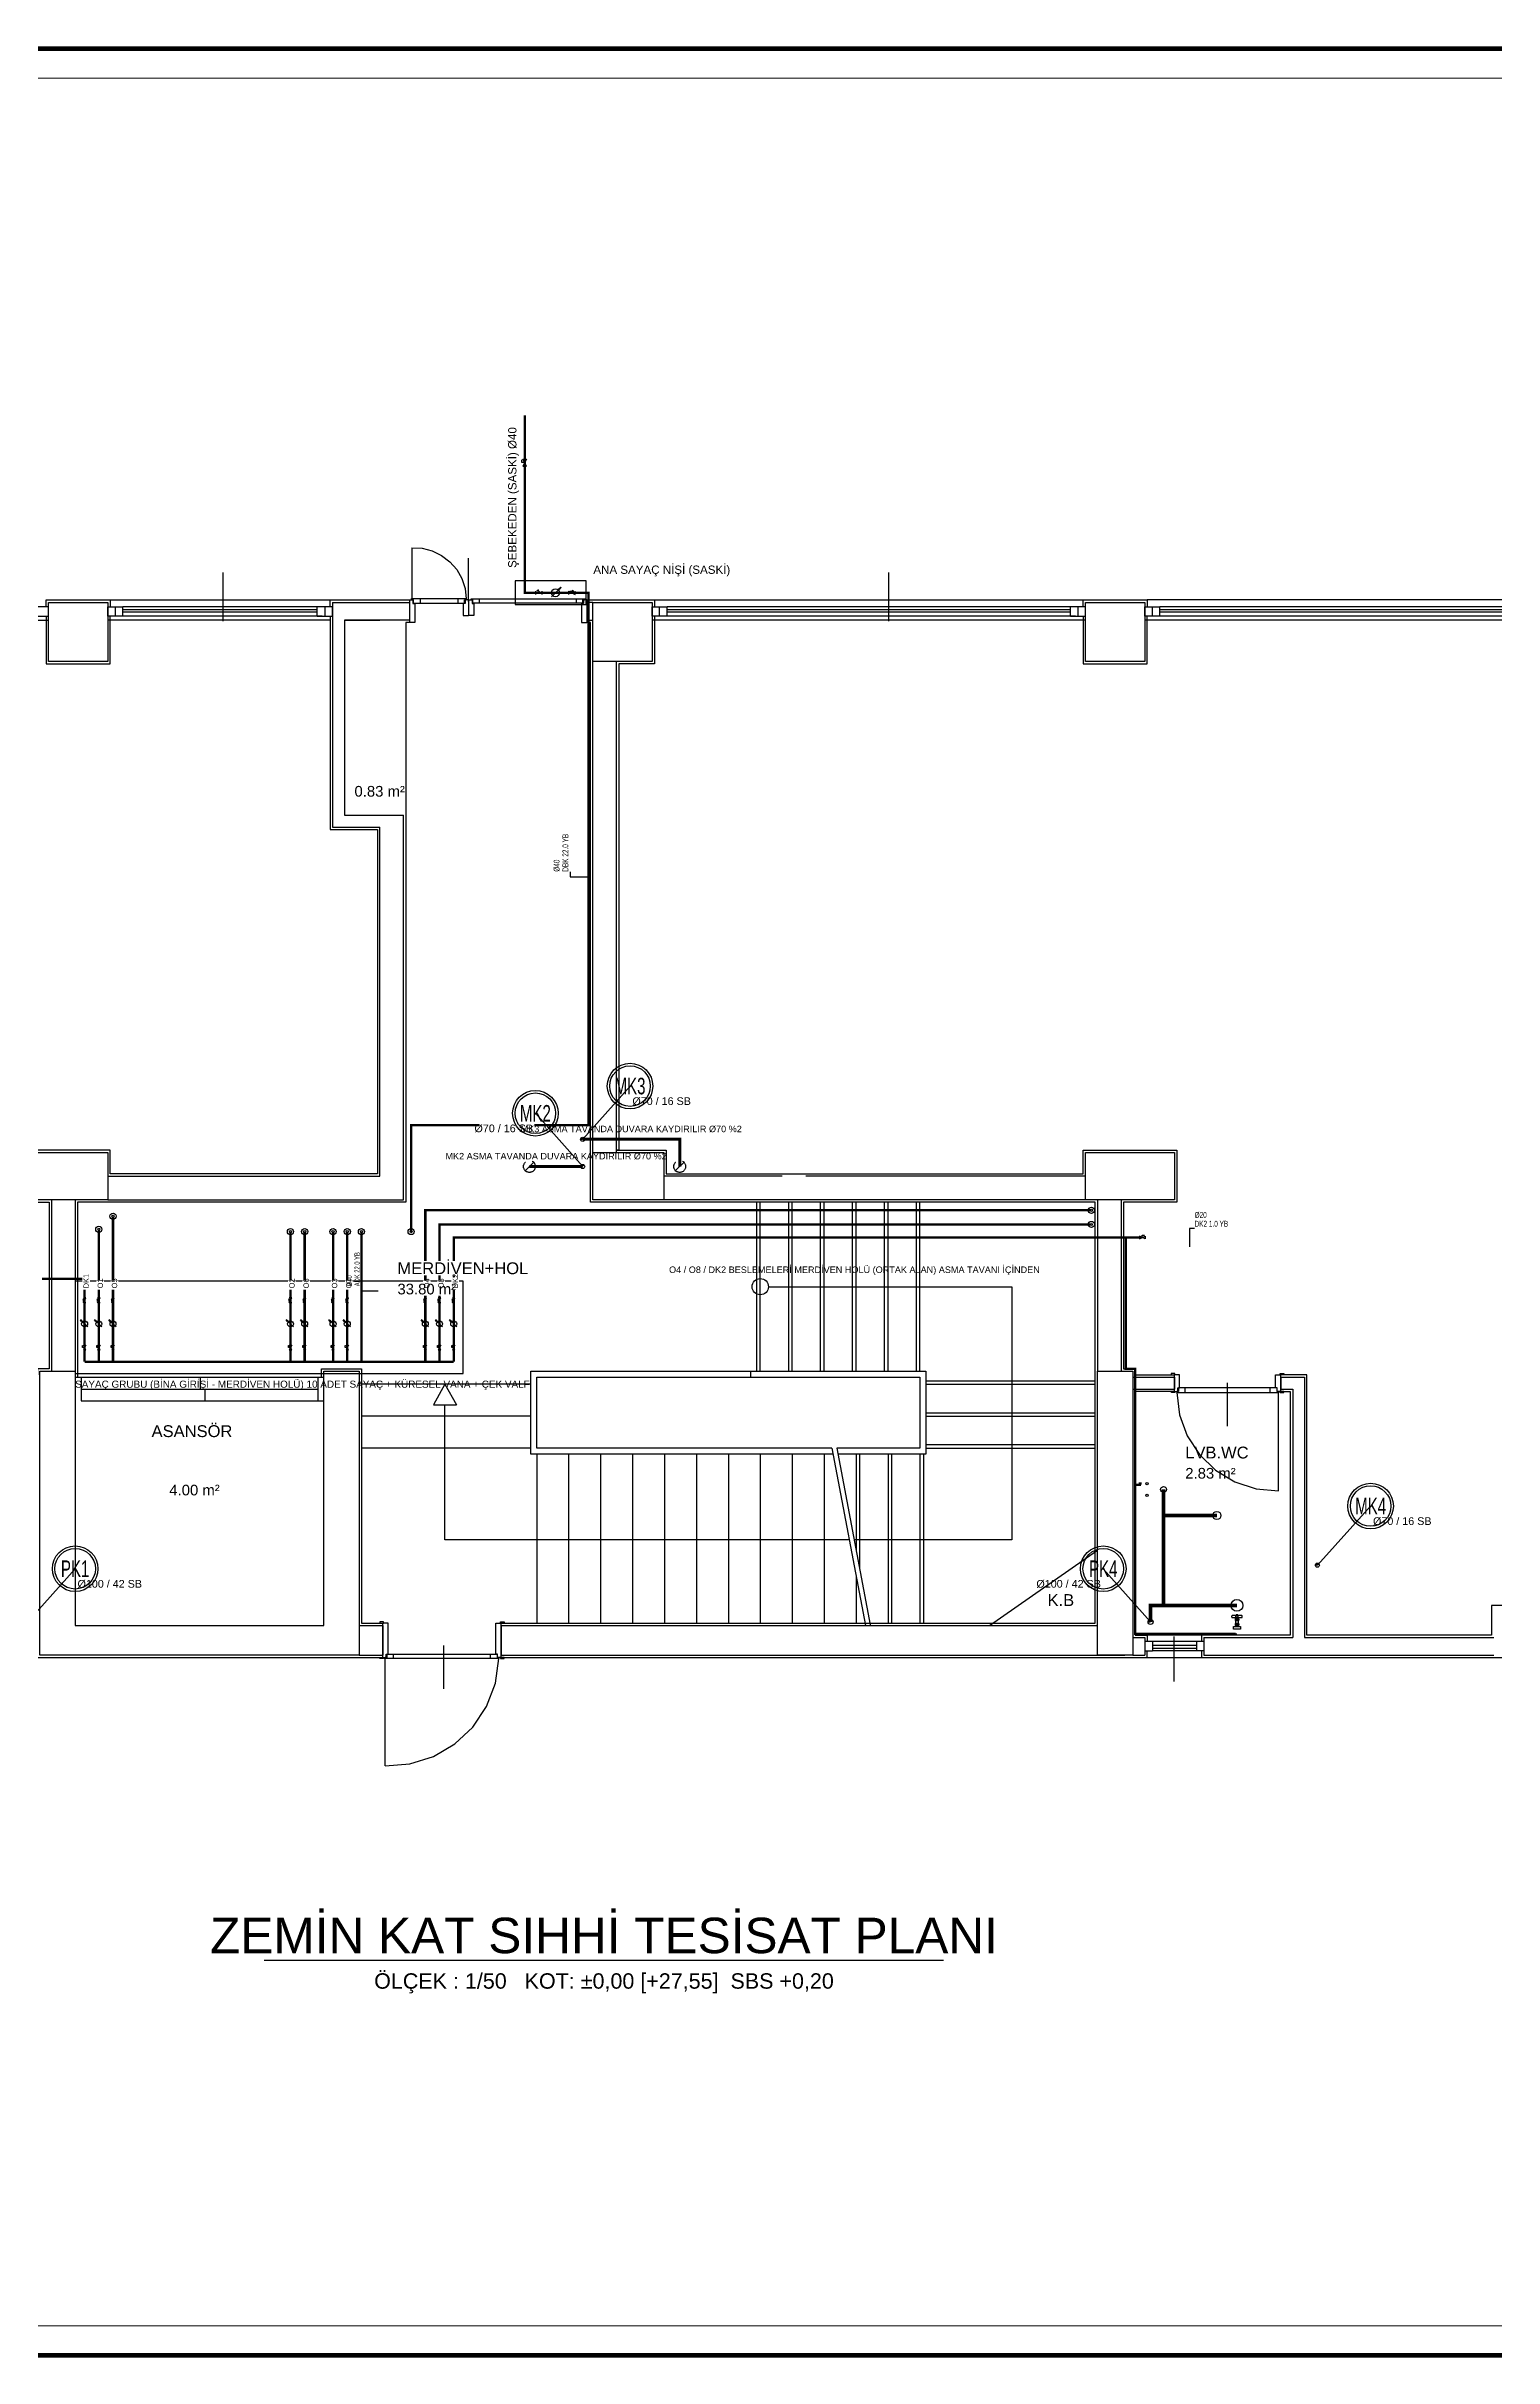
# Model space of a CAD drawing. Header units: centimetres. Extents: x -3952 to 26292, y -15092 to -10712.
# Drawn here: x 5254 to 6477, y -12902 to -10948 of the extents above; entities that cross this region are included whole.
import ezdxf
from ezdxf.enums import TextEntityAlignment as Align

# ---------------------------------------------------------------- set-up
doc = ezdxf.new("R2010")
doc.units = ezdxf.units.CM
for name, pattern in [('DASHED', [18, 12, -6]), ('PIS', [38, 30, -8]), ('PISSU HATTI', [26, 20, -6])]:
    doc.linetypes.add(name, pattern=pattern)
for name, color, linetype in [('MD-YUK-BIRIMI', 7, 'Continuous'), ('MIMARI', 8, 'Continuous'), ('MIMARI-KOLON', 8, 'Continuous'), ('MIMARI-YAZI', 8, 'Continuous'), ('MTY-KAT-ADI', 1, 'Continuous'), ('MTY-PAFTA', 7, 'Continuous'), ('MTY-PIS-SU-BORUSU', 6, 'PIS'), ('MTY-PISSU-BORU-TAVANDAN', 6, 'PISSU HATTI'), ('MTY-PISSU-CAP', 211, 'Continuous'), ('MTY-PISSU-KOLON', 211, 'DASHED'), ('MTY-PISSU-KOLONNO', 211, 'Continuous'), ('MTY-SOGUKSU-BORU', 5, 'Continuous'), ('MTY-TEFRIS', 15, 'Continuous'), ('MTY-TEMIZSU-CAP', 101, 'Continuous'), ('MTY-VANA', 1, 'Continuous'), ('MTY-YUK-BIRIMI', 7, 'Continuous')]:
    doc.layers.add(name, color=color, linetype=linetype)
doc.layers.add('ROTAS-PAFTA-SINIRI', color=8, linetype='Continuous', plot=False)
doc.styles.add('ANOTATIVO', font='arial.ttf')
doc.styles.add('CAP', font='wturkce.SHX', dxfattribs={"width": 0.65})
doc.styles.add('MTY_CAP', font='wturkce.SHX', dxfattribs={"width": 0.65, "height": 20})
doc.styles.add('MTYCAPLT', font='arial.ttf', dxfattribs={"width": 0.65, "height": 1})
doc.styles.add('ROTAS', font='arial.ttf')

# ---------------------------------------------------------------- blocks, each defined once
blk = doc.blocks.new('ROTAS_PAFTA')
blk.add_lwpolyline([(0, 0), (1, 0), (1, 1), (0, 1)], close=True)
blk = doc.blocks.new('KLOZET1')
at = {"layer": 'MTY-TEFRIS', "color": 15}
blk.add_lwpolyline([(-3.9, 11.4, 0.414214), (-4.5, 10.8), (-4.5, 10.3, 0.414214), (-3.9, 9.7), (3.9, 9.7, 0.414214), (4.5, 10.3), (4.5, 10.8, 0.414214), (3.9, 11.4)], format="xyb", close=True, dxfattribs=at)
for points in [[(3, 0), (-3, 0), (-3, 2.3), (3, 2.3)], [(-0.8, 11.5), (0.8, 11.5), (0.8, 12), (-0.8, 12)], [(-0.8, 8.9), (0.8, 8.9), (0.8, 9.7), (-0.8, 9.7)]]:
    blk.add_lwpolyline(points, close=True, dxfattribs=at)
for points in [[(-1.6, 8.6), (-1.6, 7.5)], [(-1.6, 4.4), (-1.6, 3.4)], [(-1.3, 3.2), (-1.3, 2.3), (1.4, 2.3), (1.4, 3.2)], [(-1.2, 7.2), (-1.2, 4.8)], [(1.1, 8.9), (-1.1, 8.9)], [(-1.1, 7.3), (1.1, 7.3)], [(1.1, 4.7), (-1.1, 4.7)], [(-1.1, 3.1), (1.1, 3.1)], [(-0.5, 8.6), (-0.5, 7.5)], [(-0.5, 4.4), (-0.5, 3.4)], [(0.6, 8.6), (0.6, 7.5)], [(0.6, 4.4), (0.6, 3.4)], [(1.3, 4.8), (1.3, 5.2), (1.3, 7.2)], [(1.7, 8.6), (1.7, 7.5)], [(1.7, 4.4), (1.7, 3.4)]]:
    blk.add_lwpolyline(points, dxfattribs=at)
at = {"layer": 'MTY-TEFRIS', "color": 15, "elevation": 0}
for points in [[(-1, 10.3), (-1, 10.8, -0.414214), (-0.4, 11.4)], [(1, 10.3), (1, 10.8, 0.414214), (0.4, 11.4)]]:
    blk.add_lwpolyline(points, format="xyb", dxfattribs=at)
at = {"layer": 'MTY-TEFRIS', "color": 6}
blk.add_circle((0, 20), 5, dxfattribs=at)
at = {"layer": 'MTY-TEFRIS', "color": 15}
for centre, radius, start, end in [((-1.1, 8.1), 0.734, 41.7592, 138.241), ((-1.1, 8), 0.734, 221.7593, 318.2408), ((-1.1, 4), 0.734, 41.7592, 138.241), ((-1.1, 3.8), 0.734, 221.7593, 318.2408), ((-0.4, 10.3, 0), 0.641, 179.9998, 270.0001), ((0, 8.1), 0.734, 41.7592, 138.241), ((0, 8), 0.734, 221.7593, 318.2408), ((0, 4), 0.734, 41.7592, 138.241), ((0, 3.8), 0.734, 221.7593, 318.2408), ((0.4, 10.3, 0), 0.641, 270.0001, 0), ((1.1, 8.1), 0.734, 41.7592, 138.241), ((1.1, 8), 0.734, 221.7593, 318.2408), ((1.1, 4), 0.734, 41.7592, 138.241), ((1.1, 3.8), 0.734, 221.7593, 318.2408)]:
    blk.add_arc(centre, radius, start, end, dxfattribs=at)
at = {"layer": 'MD-YUK-BIRIMI', "color": 6, "style": 'MTYCAPLT', "width": 0.65}
for tag, p in [('PSCP_001', (-1.3, 24.5)), ('PS_001', (-0.6, 19.5))]:
    blk.add_attdef(tag, p, '', height=1, dxfattribs=at)
at = {"layer": 'MD-YUK-BIRIMI', "color": 3, "style": 'MTYCAPLT', "width": 0.65}
for tag, p in [('SOCP_001', (-1.3, 1.8)), ('SO_001', (-0.7, -0.5))]:
    blk.add_attdef(tag, p, '', height=1, dxfattribs=at)
blk = doc.blocks.new('LAVABO1')
at = {"layer": 'MTY-TEFRIS', "color": 3, "ltscale": 10}
blk.add_circle((-5, 1), 1, dxfattribs=at)
at = {"layer": 'MTY-TEFRIS', "color": 6}
blk.add_circle((0, 15), 2.5, dxfattribs=at)
at = {"layer": 'MTY-TEFRIS', "color": 1, "ltscale": 10}
blk.add_circle((5, 1), 1, dxfattribs=at)
at = {"layer": 'MD-YUK-BIRIMI', "color": 3, "style": 'MTYCAPLT', "width": 0.65}
for tag, p in [('SOCP_001', (-6.3, -0.5)), ('SO_001', (-5.7, 0.5))]:
    blk.add_attdef(tag, p, '', height=1, dxfattribs=at)
at = {"layer": 'MD-YUK-BIRIMI', "color": 6, "style": 'MTYCAPLT', "width": 0.65}
for tag, p in [('PSCP_001', (-1.3, 17)), ('PS_001', (-0.6, 14.5))]:
    blk.add_attdef(tag, p, '', height=1, dxfattribs=at)
at = {"layer": 'MD-YUK-BIRIMI', "color": 1, "style": 'MTYCAPLT', "width": 0.65}
for tag, p in [('SCCP_001', (3.7, -0.5)), ('SC_001', (4.4, 0.5))]:
    blk.add_attdef(tag, p, '', height=1, dxfattribs=at)
blk = doc.blocks.new('YER SUZGECI DN501')
at = {"layer": 'MTY-TEFRIS', "color": 6}
blk.add_circle((0, 0), 3.5, dxfattribs=at)
at = {"layer": 'MD-YUK-BIRIMI', "color": 6, "style": 'MTYCAPLT', "width": 0.65}
for tag, p in [('PSCP_001', (-1.3, 0.7)), ('PS_001', (-0.6, -0.5))]:
    blk.add_attdef(tag, p, '', height=1, dxfattribs=at)
blk = doc.blocks.new('MTY-KURESEL VANA')
at = {"layer": 'MTY-VANA'}
for p, q in [((0, 0), (0, 8)), ((0, 8), (8, 8))]:
    blk.add_line(p, q, dxfattribs=at)
blk.add_lwpolyline([(-10, 5), (-10, -5), (10, 5), (10, -5), (-10, 5)], dxfattribs=at)
at = {"layer": 'MTY-VANA', "style": 'MTYCAPLT', "width": 0.65}
blk.add_attdef('CAP', text='', height=10, dxfattribs=at).set_placement((-1.1, 0), align=Align.CENTER)
blk = doc.blocks.new('MTY-TEMIZ SU CAP MB')
at = {"layer": 'MTY-TEMIZSU-CAP'}
for p, q in [((0.83, 3.1), (0, 3.1)), ((0, 3.1), (0, 0))]:
    blk.add_line(p, q, dxfattribs=at)
at = {"layer": 'MTY-TEMIZSU-CAP', "style": 'MTY_CAP', "width": 0.65}
for tag, p in [('SOCP_001', (0.83, 4.92)), ('SCCP_001', (0.83, 1.92))]:
    blk.add_attdef(tag, p, '', height=1, dxfattribs=at)
at = {"layer": 'MTY-YUK-BIRIMI', "color": 101, "style": 'MTY_CAP', "width": 0.65}
for tag, p in [('SO_001', (0.83, 3.42)), ('SC_001', (0.83, 0.42))]:
    blk.add_attdef(tag, p, '', height=1, dxfattribs=at)
blk = doc.blocks.new('MTY-PISLIK TUTUCU')
at = {"layer": 'MTY-VANA'}
for p, q in [((-10, -5), (-10, 5)), ((-10, 0), (10, 0)), ((10, -5), (10, 5))]:
    blk.add_line(p, q, dxfattribs=at)
at = {"layer": 'MTY-VANA', "color": 1, "ltscale": 75}
for p, q in [((-6.1, 5.8), (-1.4, 10.5)), ((5.1, 0), (-3.7, 8.1))]:
    blk.add_line(p, q, dxfattribs=at)
at = {"layer": 'MTY-VANA', "style": 'CAP', "width": 0.65}
blk.add_attdef('CAP', text='', height=5, dxfattribs=at).set_placement((0, 0), align=Align.CENTER)
blk = doc.blocks.new('MTY-SU SAYACI')
at = {"layer": 'MTY-VANA'}
blk.add_hatch(color=256, dxfattribs=at).paths.add_polyline_path([(9.8, 9.8), (5.6, 7), (7, 5.6)])
for p, q in [((-7.3, -7.3), (6.3, 6.3)), ((5.6, 7), (9.8, 9.8)), ((7, 5.6), (5.6, 7)), ((7, 5.6), (9.8, 9.8))]:
    blk.add_line(p, q, dxfattribs=at)
blk.add_circle((0, 0), 7, dxfattribs=at)
blk.add_attdef('CAP', (2, 0.9), '', height=2.5, rotation=225, dxfattribs=at)
blk = doc.blocks.new('MTY-CEKVALF VANA')
at = {"layer": 'MTY-VANA'}
h = blk.add_hatch(color=256, dxfattribs=at)
edge = h.paths.add_edge_path()
edge.add_arc((-10, 5), 1.41, 180, 540, ccw=False)
for p, q in [((-10, -5), (-10, 5)), ((-10, 5), (10, -5)), ((-5.6, 5), (5.6, 5)), ((5.6, 5), (0, 7.3)), ((10, -5), (10, 5))]:
    blk.add_line(p, q, dxfattribs=at)
at = {"layer": 'MTY-VANA', "style": 'CAP', "width": 0.65}
blk.add_attdef('CAP', text='', height=5, rotation=153.43495, dxfattribs=at).set_placement((0, 0), align=Align.CENTER)
blk = doc.blocks.new('MTY-PIS SU KOLON')
at = {"layer": 'MTY-PISSU-KOLON', "linetype": 'Continuous', "lineweight": -3}
blk.add_hatch(color=256, dxfattribs=at).paths.add_polyline_path([(-2.7, -0.1, 0.848135), (0, -0.1, -0.848135), (2.7, -0.1, 0.414214), (0, 2.6, 0.414214)])
blk.add_circle((0, 0), 3.5, dxfattribs=at)
blk = doc.blocks.new('MTY-KOLON NO PIS SU')
at = {"color": 6, "linetype": 'Continuous', "ltscale": 100}
blk.add_circle((0, 0), 27.5, dxfattribs=at)
at = {"color": 7, "linetype": 'Continuous', "ltscale": 100}
blk.add_circle((0, 0), 24.5, dxfattribs=at)
at = {"style": 'ANOTATIVO', "width": 0.65}
blk.add_attdef('K', text='', height=20, dxfattribs=at).set_placement((0, 0), align=Align.MIDDLE_CENTER)

msp = doc.modelspace()

# ---------------------------------------------------------------- linework, layer by layer
at = {"layer": 'MIMARI'}
for p, q in [((5562.6, -11372), (5562.6, -11415.1)), ((5610.6, -11417.4), (5610.6, -11380.7)), ((5402.7, -11392.8), (5402.7, -11434)), ((5965.4, -11392.8), (5965.4, -11434)), ((5307.6, -11416.1), (5493.4, -11416.1)), ((5312, -11429.8), (5312, -11421.8)), ((5482.7, -11421.8), (5318.4, -11421.8)), ((5318.4, -11429.8), (5318.4, -11421.8)), ((5318.4, -11424.1), (5482.7, -11424.1)), ((5482.7, -11426.3), (5318.4, -11426.3)), ((5486.9, -11429.8), (5318.4, -11429.8)), ((5482.7, -11429.8), (5482.7, -11421.8)), ((5489.2, -11429.8), (5489.2, -11421.8)), ((5495.6, -11418.1), (5560.6, -11418.1)), ((5495.6, -11418.1), (5495.6, -11433.1)), ((5560.6, -11416.1), (5560.6, -11435.1)), ((5560.6, -11416.1), (5563.5, -11416.1)), ((5560.6, -11418.1), (5560.6, -11433.1)), ((5608.6, -11415.1), (5562.6, -11415.1)), ((5562.6, -11416.1), (5562.6, -11415.1)), ((5564, -11416), (5562.6, -11416)), ((5563.5, -11416.1), (5563.5, -11419)), ((5563.5, -11419), (5565, -11419)), ((5564, -11418.9), (5564, -11416)), ((5564, -11418.9), (5607.1, -11418.9)), ((5565, -11419), (5565, -11435.1)), ((5569.6, -11415.1), (5569.6, -11418.9)), ((5601.5, -11415.1), (5601.5, -11418.9)), ((5606.1, -11419), (5606.1, -11429.2)), ((5607.6, -11419), (5606.1, -11419)), ((5606.1, -11429.2), (5610.6, -11429.2)), ((5607.1, -11418.9), (5607.1, -11416)), ((5607.1, -11416), (5608.6, -11416)), ((5610.6, -11416.1), (5607.6, -11416.1)), ((5607.6, -11416.1), (5607.6, -11419)), ((5608.6, -11416.1), (5608.6, -11415.1)), ((5610.6, -11416.1), (5613.5, -11416.1)), ((5610.6, -11416.1), (5610.6, -11429.2)), ((5610.6, -11416.1), (5610.6, -11429.2)), ((5615, -11429.2), (5610.6, -11429.2)), ((5612.6, -11415.1), (5708.6, -11415.1)), ((5612.6, -11416.1), (5612.6, -11415.1)), ((5614, -11416), (5612.6, -11416)), ((5613.5, -11416.1), (5613.5, -11419)), ((5613.5, -11419), (5615, -11419)), ((5614, -11418.9), (5614, -11416)), ((5707.1, -11418.9), (5614, -11418.9)), ((5615, -11419), (5615, -11429.2)), ((5619.6, -11415.1), (5619.6, -11418.9)), ((5701.5, -11415.1), (5701.5, -11418.9)), ((5707.6, -11419), (5706.1, -11419)), ((5706.1, -11419), (5706.1, -11435.1)), ((5707.1, -11416), (5708.6, -11416)), ((5707.1, -11418.9), (5707.1, -11416)), ((5707.6, -11416.1), (5707.6, -11419)), ((5710.6, -11416.1), (5707.6, -11416.1)), ((5708.6, -11416.1), (5708.6, -11415.1)), ((5710.6, -11416.1), (5710.6, -11435.1)), ((5715.6, -11418.1), (5710.6, -11418.1)), ((5710.6, -11418.1), (5710.6, -11433.1)), ((5767.6, -11416.1), (6129.9, -11416.1)), ((5772, -11429.8), (5772, -11421.8)), ((6119.2, -11421.8), (5778.4, -11421.8)), ((5778.4, -11429.8), (5778.4, -11421.8)), ((5778.4, -11424.1), (6119.2, -11424.1)), ((6119.2, -11426.3), (5778.4, -11426.3)), ((6123.4, -11429.8), (5778.4, -11429.8)), ((6119.2, -11429.8), (6119.2, -11421.9)), ((6125.7, -11429.8), (6125.7, -11421.9)), ((6805.1, -11416.1), (6184.1, -11416.1)), ((6188.5, -11429.8), (6188.5, -11421.9)), ((6701.7, -11421.8), (6194.9, -11421.9)), ((6194.9, -11429.8), (6194.9, -11421.9)), ((6194.9, -11424.1), (6701.7, -11424.1)), ((6701.7, -11426.3), (6194.9, -11426.3)), ((6705.9, -11429.8), (6194.9, -11429.8)), ((4645.6, -11433.1), (5255.6, -11433.1)), ((5493.6, -11433.1), (5305.6, -11433.1)), ((5505.6, -11433.1), (5535.6, -11433.1)), ((5560.6, -11433.1), (5555.6, -11433.1)), ((5565, -11435.1), (5560.6, -11435.1)), ((5706.1, -11435.1), (5710.6, -11435.1)), ((5710.6, -11433.1), (5715.6, -11433.1)), ((6131.9, -11433.1), (5765.6, -11433.1)), ((6807.1, -11433.1), (6182.1, -11433.1)), ((5715.6, -11883.1), (5715.6, -11468.1)), ((5735.6, -11883.1), (5735.6, -11468.1)), ((5555.6, -11923.1), (5555.6, -11598.1)), ((5535.6, -11903.1), (5535.6, -11608.1)), ((5305.6, -11903.1), (5535.6, -11903.1)), ((5875.6, -11903.1), (5775.6, -11903.1)), ((6132.1, -11903.1), (5895.6, -11903.1)), ((5258.1, -11923.1), (5258.1, -12068.1)), ((5278.1, -11923.1), (5278.1, -12073.1)), ((5305.6, -11923.1), (5555.6, -11923.1)), ((6132.1, -11923.1), (5775.6, -11923.1)), ((5854.1, -12068.1), (5854.1, -11925.1)), ((5857.1, -12068.1), (5857.1, -11925.1)), ((5881.1, -12068.1), (5881.1, -11925.1)), ((5884.1, -12068.1), (5884.1, -11925.1)), ((5908.1, -12068.1), (5908.1, -11925.1)), ((5911.1, -12068.1), (5911.1, -11925.1)), ((5935.1, -12068.1), (5935.1, -11925.1)), ((5938.1, -12068.1), (5938.1, -11925.1)), ((5962.1, -12068.1), (5962.1, -11925.1)), ((5965.1, -12068.1), (5965.1, -11925.1)), ((5989.1, -12068.1), (5989.1, -11925.1)), ((5992.1, -12068.1), (5992.1, -11925.1)), ((6142.1, -11923.1), (6142.1, -12068.5)), ((6162.1, -11923.1), (6162.1, -12068.1)), ((5863.9, -11996.6), (6069.6, -11996.6)), ((6069.6, -11996.6), (6069.6, -12210.6)), ((5278.1, -12073.1), (5488.1, -12073.1)), ((5283.1, -12073.1), (5288.1, -12073.1)), ((5283.1, -12073.1), (5283.1, -12093.1)), ((5383.6, -12073.1), (5383.6, -12083.1)), ((5483.1, -12073.1), (5483.1, -12093.1)), ((5848.7, -12068.1), (5848.7, -12073.1)), ((6172.1, -12073.1), (6207.1, -12073.1)), ((6204.5, -12069.9), (6204.5, -12071.1)), ((6207.6, -12069.9), (6204.5, -12069.9)), ((6204.5, -12071.1), (6207.6, -12071.1)), ((6211.5, -12071.1), (6207.1, -12071.1)), ((6207.1, -12085.1), (6207.1, -12071.1)), ((6207.1, -12073.1), (6207.1, -12083.1)), ((6207.6, -12071.1), (6207.6, -12069.9)), ((6211.5, -12082.1), (6211.5, -12071.1)), ((6292.6, -12071.1), (6297.1, -12071.1)), ((6292.6, -12082.1), (6292.6, -12071.1)), ((6296.5, -12071.1), (6296.5, -12069.9)), ((6296.5, -12069.9), (6299.6, -12069.9)), ((6299.6, -12071.1), (6296.5, -12071.1)), ((6297.1, -12085.1), (6297.1, -12071.1)), ((6297.1, -12073.1), (6317.1, -12073.1)), ((6297.1, -12073.1), (6297.1, -12083.1)), ((6299.6, -12069.9), (6299.6, -12071.1)), ((6317.1, -12073.1), (6317.1, -12293.1)), ((5283.1, -12083.1), (5483.1, -12083.1)), ((5283.1, -12093.1), (5483.1, -12093.1)), ((5387.6, -12083.1), (5387.6, -12093.1)), ((5483.1, -12093.1), (5488.1, -12093.1)), ((5663.1, -12079.1), (5520.1, -12079.1)), ((5590.6, -12079.1), (5580.8, -12096.5)), ((5590.6, -12079.1), (5600.4, -12096.5)), ((5997.1, -12076.1), (6140.1, -12076.1)), ((5997.1, -12079.1), (6140.1, -12079.1)), ((6172.1, -12083.1), (6207.1, -12083.1)), ((6204.6, -12085.1), (6207.6, -12085.1)), ((6204.6, -12086), (6204.6, -12085.1)), ((6207.6, -12086), (6204.6, -12086)), ((6207.1, -12085.1), (6210, -12085.1)), ((6207.6, -12085.1), (6207.6, -12086)), ((6210.5, -12085.1), (6209.1, -12085.1)), ((6209.1, -12085.1), (6209.1, -12086)), ((6209.1, -12086), (6295.1, -12086)), ((6210, -12085.1), (6210, -12082.1)), ((6210, -12082.1), (6211.5, -12082.1)), ((6293.6, -12082.2), (6210.5, -12082.2)), ((6210.5, -12082.2), (6210.5, -12085.1)), ((6216.1, -12086), (6216.1, -12082.2)), ((6252.1, -12114.5), (6252.1, -12077.8)), ((6288, -12086), (6288, -12082.2)), ((6294.1, -12082.1), (6292.6, -12082.1)), ((6293.6, -12082.2), (6293.6, -12085.1)), ((6293.6, -12085.1), (6295.1, -12085.1)), ((6294.1, -12085.1), (6294.1, -12082.1)), ((6297.1, -12085.1), (6294.1, -12085.1)), ((6295.1, -12085.1), (6295.1, -12086)), ((6295.1, -12169.2), (6295.1, -12086)), ((6299.5, -12085.1), (6296.5, -12085.1)), ((6296.5, -12085.1), (6296.5, -12086)), ((6296.5, -12086), (6299.5, -12086)), ((6297.1, -12083.1), (6307.1, -12083.1)), ((6299.5, -12086), (6299.5, -12085.1)), ((6307.1, -12083.1), (6307.1, -12293.1)), ((5663.1, -12106.1), (5520.1, -12106.1)), ((5580.8, -12096.5), (5600.4, -12096.5)), ((5590.6, -12210.6), (5590.6, -12096.5)), ((5997.1, -12103.1), (6140.1, -12103.1)), ((5997.1, -12106.1), (6140.1, -12106.1)), ((5663.1, -12133.1), (5520.1, -12133.1)), ((5917.7, -12133.1), (5946, -12283.1)), ((5921.8, -12133.1), (5949.9, -12282.3)), ((5997.1, -12130.1), (6140.1, -12130.1)), ((5997.1, -12133.1), (6140.1, -12133.1)), ((5668.1, -12138.1), (5668.1, -12281.1)), ((5695.1, -12138.1), (5695.1, -12281.1)), ((5722.1, -12138.1), (5722.1, -12281.1)), ((5749.1, -12138.1), (5749.1, -12281.1)), ((5776.1, -12138.1), (5776.1, -12281.1)), ((5803.1, -12138.1), (5803.1, -12281.1)), ((5830.1, -12138.1), (5830.1, -12281.1)), ((5857.1, -12138.1), (5857.1, -12281.1)), ((5884.1, -12138.1), (5884.1, -12281.1)), ((5911.1, -12138.1), (5911.1, -12281.1)), ((5938.1, -12138.1), (5938.1, -12219.5)), ((5941.1, -12138.1), (5941.1, -12235.4)), ((5965.1, -12138.1), (5965.1, -12281.1)), ((5968.1, -12138.1), (5968.1, -12281.1)), ((5992.1, -12138.1), (5992.1, -12281.1)), ((5995.1, -12138.1), (5995.1, -12281.1)), ((5932.3, -12210.6), (5590.6, -12210.6)), ((6069.6, -12210.6), (5936.4, -12210.6)), ((6050.8, -12283.1), (6142.1, -12219.2)), ((5938.1, -12241.1), (5938.1, -12281.1)), ((5518.1, -12283.1), (5538.1, -12283.1)), ((5535.5, -12279.9), (5535.5, -12281.1)), ((5538.6, -12279.9), (5535.5, -12279.9)), ((5535.5, -12281.1), (5538.6, -12281.1)), ((5542.5, -12281.1), (5538.1, -12281.1)), ((5538.1, -12310.1), (5538.1, -12281.1)), ((5538.1, -12283.1), (5538.1, -12308.1)), ((5538.6, -12281.1), (5538.6, -12279.9)), ((5542.5, -12307.1), (5542.5, -12281.1)), ((5633.6, -12281.1), (5638.1, -12281.1)), ((5633.6, -12307.1), (5633.6, -12281.1)), ((5637.5, -12281.1), (5637.5, -12279.9)), ((5637.5, -12279.9), (5640.6, -12279.9)), ((5640.6, -12281.1), (5637.5, -12281.1)), ((5638.1, -12310.1), (5638.1, -12281.1)), ((5638.1, -12283.1), (6142.1, -12283.1)), ((5638.1, -12283.1), (5638.1, -12308.1)), ((5640.6, -12279.9), (5640.6, -12281.1)), ((5518.1, -12308.1), (5538.1, -12308.1)), ((5535.6, -12310.1), (5538.6, -12310.1)), ((5535.6, -12311), (5535.6, -12310.1)), ((5538.1, -12310.1), (5541, -12310.1)), ((5538.6, -12310.1), (5538.6, -12311)), ((5541.5, -12310.1), (5540.1, -12310.1)), ((5540.1, -12310.1), (5540.1, -12311)), ((5541, -12307.1), (5542.5, -12307.1)), ((5541, -12310.1), (5541, -12307.1)), ((5541.5, -12307.2), (5634.6, -12307.2)), ((5541.5, -12307.2), (5541.5, -12310.1)), ((5547.1, -12311), (5547.1, -12307.2)), ((5589.7, -12336.5), (5589.7, -12299.8)), ((5629, -12311), (5629, -12307.2)), ((5635.1, -12307.1), (5633.6, -12307.1)), ((5634.6, -12307.2), (5634.6, -12310.1)), ((5634.6, -12310.1), (5636.1, -12310.1)), ((5635.1, -12310.1), (5635.1, -12307.1)), ((5638.1, -12310.1), (5635.1, -12310.1)), ((5636.1, -12310.1), (5636.1, -12311)), ((5640.5, -12310.1), (5637.5, -12310.1)), ((5637.5, -12310.1), (5637.5, -12311)), ((5638.1, -12308.1), (6165.1, -12308.1)), ((5640.5, -12311), (5640.5, -12310.1)), ((6172.1, -12293.1), (6182.1, -12293.1)), ((6172.1, -12308.1), (6182.1, -12308.1)), ((6231.9, -12291.1), (6182.1, -12291.1)), ((6182.1, -12293.1), (6182.1, -12308.1)), ((6184.1, -12310.1), (6229.9, -12310.1)), ((6188.5, -12296.4), (6188.5, -12304.3)), ((6232.1, -12296.4), (6188.5, -12296.4)), ((6225.7, -12299.9), (6188.5, -12299.9)), ((6188.5, -12302.1), (6225.7, -12302.1)), ((6232.1, -12304.3), (6188.5, -12304.3)), ((6207, -12330.3), (6207, -12292.2)), ((6225.7, -12296.4), (6225.7, -12304.3)), ((6232.1, -12293.1), (6307.1, -12293.1)), ((6232.1, -12293.1), (6232.1, -12308.1)), ((6232.1, -12308.1), (6477.1, -12308.1)), ((6317.1, -12293.1), (6477.1, -12293.1)), ((5538.6, -12311), (5535.6, -12311)), ((5636.1, -12311), (5540.1, -12311)), ((5540.1, -12401.6), (5540.1, -12311)), ((5637.5, -12311), (5640.5, -12311))]:
    msp.add_line(p, q, dxfattribs=at)
for points in [[(5562.6, -11372), (5571.3, -11372.4), (5579.8, -11374.6), (5587.7, -11378.4), (5594.7, -11383.8), (5600.5, -11390.4), (5604.8, -11398), (5607.6, -11406.3), (5608.6, -11415.1)], [(5493.6, -11429.8), (5493.6, -11610.1), (5533.6, -11610.1), (5533.6, -11901.1), (5307.6, -11901.1), (5307.6, -11881.1), (5228.6, -11881.1), (5228.6, -11925.1), (5256.1, -11925.1), (5256.1, -12066.1), (5246.1, -12066.1), (5246.1, -12071.1), (5218.1, -12071.1)], [(5242.7, -11429.8), (5255.6, -11429.8), (5255.6, -11421.9), (5242.7, -11421.9)], [(5253.6, -11421.8), (5253.6, -11416.1), (5307.6, -11416.1), (5307.6, -11421.8)], [(5253.6, -11429.8), (5253.6, -11470.1), (5307.6, -11470.1), (5307.6, -11429.8)], [(5318.4, -11429.8), (5305.6, -11429.8), (5305.6, -11421.8), (5318.4, -11421.8)], [(5482.7, -11429.8), (5495.6, -11429.8), (5495.6, -11421.8), (5482.7, -11421.8)], [(5493.6, -11421.8), (5493.6, -11416.1), (5560.6, -11416.1)], [(5561.6, -11415.5), (5562.2, -11415.5), (5561.6, -11415.5)], [(5709.5, -11415.5), (5708.9, -11415.5), (5709.5, -11415.5)], [(5710.6, -11416.1), (5767.6, -11416.1), (5767.6, -11421.8)], [(5767.6, -11429.8), (5767.6, -11470.1), (5737.6, -11470.1), (5737.6, -11881.1), (5735.6, -11881.1), (5735.6, -11881.1), (5777.6, -11881.1), (5777.6, -11901.1), (6130.1, -11901.1), (6130.1, -11881.1), (6209.1, -11881.1), (6209.1, -11925.1), (6164.1, -11925.1), (6164.1, -12066.1), (6174.1, -12066.1), (6174.1, -12071.1), (6207.1, -12071.1)], [(5778.4, -11429.8), (5765.6, -11429.8), (5765.6, -11421.8), (5778.4, -11421.8)], [(6119.2, -11429.8), (6132.1, -11429.8), (6132.1, -11421.9), (6119.2, -11421.9)], [(6130.1, -11421.9), (6130.1, -11416.1), (6184.1, -11416.1), (6184.1, -11421.9)], [(6130.1, -11429.8), (6130.1, -11470.1), (6184.1, -11470.1), (6184.1, -11429.8)], [(6194.9, -11429.8), (6182.1, -11429.8), (6182.1, -11421.9), (6194.9, -11421.9)], [(7238.3, -11429.7), (7236, -11539.4), (7251, -11539.7), (7244.2, -11870.7), (7219.2, -11870.2), (7217.8, -11934.2), (7242.8, -11934.7), (7237.5, -12185.7), (7222.6, -12185.4), (7220.4, -12291.1), (6979.1, -12291.1), (6979.1, -12266.1), (6915.1, -12266.1), (6915.1, -12291.1), (6539.1, -12291.1), (6539.1, -12266.1), (6475.1, -12266.1), (6475.1, -12291.1), (6319.1, -12291.1), (6319.1, -12071.1), (6297.1, -12071.1)], [(5560.6, -11435.1), (5557.6, -11435.1), (5557.6, -11925.1), (5280.1, -11925.1), (5280.1, -12073.1)], [(5495.6, -11433.1), (5495.6, -11608.1), (5535.6, -11608.1)], [(5555.6, -11433.1), (5505.6, -11433.1), (5505.6, -11598.1), (5555.6, -11598.1)], [(5637.5, -12281.1), (6140.1, -12281.1), (6140.1, -11925.1), (5713.6, -11925.1), (5713.6, -11435.1), (5710.6, -11435.1)], [(5486.1, -12073.1), (5486.1, -12066.1), (5520.1, -12066.1), (5520.1, -12281.1), (5538.6, -12281.1)], [(5918.7, -12138.1), (5663.1, -12138.1), (5663.1, -12068.1), (5848.7, -12068.1)], [(5917.7, -12133.1), (5668.1, -12133.1), (5668.1, -12073.1), (5848.7, -12073.1)], [(5848.7, -12068.1), (5997.1, -12068.1), (5997.1, -12138.1), (5922.7, -12138.1)], [(5848.7, -12073.1), (5992.1, -12073.1), (5992.1, -12133.1), (5921.8, -12133.1)], [(6207.1, -12085.1), (6174.1, -12085.1), (6174.1, -12291.1), (6184.1, -12291.1), (6184.1, -12296.4)], [(6209.1, -12086), (6211.5, -12104.8), (6218, -12122.6), (6228.3, -12138.5), (6242, -12151.7), (6258.2, -12161.5), (6276.2, -12167.4), (6295.1, -12169.2)], [(6297.1, -12085.1), (6305.1, -12085.1), (6305.1, -12291.1), (6230.1, -12291.1), (6230.1, -12296.4)], [(6296, -12085.6), (6295.4, -12085.6), (6296, -12085.6)], [(5241.1, -12304.3), (5241.1, -12310.1), (5538.1, -12310.1)], [(5638.1, -12310.1), (6184.1, -12310.1), (6184.1, -12304.3)], [(6188.5, -12296.4), (6182.1, -12296.4), (6182.1, -12304.3), (6188.5, -12304.3)], [(6230.1, -12304.3), (6230.1, -12310.1), (7252.1, -12310.1)], [(5539.1, -12310.6), (5539.7, -12310.6), (5539.1, -12310.6)], [(5540.1, -12401.6), (5560.9, -12400), (5580.9, -12393.7), (5599, -12383.1), (5614.2, -12368.8), (5625.8, -12351.4), (5633.2, -12331.8), (5636.1, -12311)]]:
    msp.add_lwpolyline(points, dxfattribs=at)
msp.add_circle((5857.1, -11996.6), 6.86, dxfattribs=at)
at = {"layer": 'MIMARI-KOLON'}
for points in [[(5255.6, -11418.1), (5305.6, -11418.1), (5305.6, -11468.1), (5255.6, -11468.1), (5255.6, -11418.1)], [(5715.6, -11418.1), (5765.6, -11418.1), (5765.6, -11468.1), (5715.6, -11468.1), (5715.6, -11418.1)], [(6132.1, -11418.1), (6182.1, -11418.1), (6182.1, -11468.1), (6132.1, -11468.1), (6132.1, -11418.1)], [(5230.6, -11883.1), (5305.6, -11883.1), (5305.6, -11923.1), (5230.6, -11923.1), (5230.6, -11883.1)], [(5715.6, -11883.1), (5775.6, -11883.1), (5775.6, -11923.1), (5715.6, -11923.1), (5715.6, -11883.1)], [(6132.1, -11883.1), (6207.1, -11883.1), (6207.1, -11923.1), (6132.1, -11923.1), (6132.1, -11883.1)], [(5248.1, -12068.1), (5278.1, -12068.1), (5278.1, -12283.1), (5488.1, -12283.1), (5488.1, -12068.1), (5518.1, -12068.1), (5518.1, -12308.1), (5248.1, -12308.1), (5248.1, -12068.1)], [(6142.1, -12068.1), (6172.1, -12068.1), (6172.1, -12308.1), (6142.1, -12308.1), (6142.1, -12068.1)]]:
    msp.add_lwpolyline(points, dxfattribs=at)
at = {"layer": 'MTY-KAT-ADI'}
msp.add_line((5437.9, -12566), (6012.1, -12566), dxfattribs=at)
at = {"layer": 'MTY-PAFTA'}
for points, const_width in [([(3800, -12900), (7600, -12900), (7600, -10950), (3800, -10950)], 4), ([(3825, -12875), (7575, -12875), (7575, -10975), (3825, -10975)], 1)]:
    msp.add_lwpolyline(points, close=True, dxfattribs=dict(at, const_width=const_width))
at = {"layer": 'MTY-PIS-SU-BORUSU', "const_width": 3}
for points in [[(6198, -12168), (6198, -12266)], [(6243, -12190), (6198, -12190)], [(6260, -12266), (6187, -12266), (6187, -12280)]]:
    msp.add_lwpolyline(points, dxfattribs=at)
at = {"layer": 'MTY-PISSU-BORU-TAVANDAN'}
for p, q in [((5658, -11899), (5666, -11891)), ((5785, -11899), (5793, -11891))]:
    msp.add_line(p, q, dxfattribs=at)
at = {"layer": 'MTY-PISSU-BORU-TAVANDAN', "const_width": 2.5}
for points in [[(5789, -11895), (5789, -11872), (5707, -11872)], [(5662, -11895), (5707, -11895)]]:
    msp.add_lwpolyline(points, dxfattribs=at)
at = {"layer": 'MTY-PISSU-BORU-TAVANDAN'}
for centre in [(5662, -11895), (5789, -11895)]:
    msp.add_circle(centre, 5, dxfattribs=at)
at = {"layer": 'MTY-PISSU-KOLONNO'}
for p, q in [((5707, -11872), (5747, -11827)), ((5707, -11895), (5667, -11850)), ((6328, -12232), (6373, -12182)), ((5238, -12280), (5278, -12235)), ((6187, -12280), (6147, -12235))]:
    msp.add_line(p, q, dxfattribs=at)
at = {"layer": 'MTY-SOGUKSU-BORU', "const_width": 2}
for points in [[(5658, -11260), (5658, -11410), (5710, -11410)], [(5710, -11410), (5712, -11410), (5712, -11860), (5562, -11860), (5562, -11950)], [(5310, -12060), (5310, -11937)], [(5574, -12060), (5574, -11932), (6137, -11932)], [(5298, -12060), (5298, -11948)], [(5460, -12060), (5460, -11950)], [(5472, -12060), (5472, -11950)], [(5496, -12060), (5496, -11950)], [(5508, -12060), (5508, -11950)], [(5520, -11950), (5520, -12060)], [(5586, -12060), (5586, -11944), (6137, -11944)], [(5598, -12060), (5598, -11955), (6165.9, -11955)], [(6180, -11955), (6166, -11955), (6166, -12066), (6174, -12066), (6174, -12290), (6258, -12290), (6258, -12290.5), (6260, -12290.5)], [(5286, -12060), (5286, -11990), (5250, -11990)], [(5286, -12060), (5598, -12060)], [(6174, -12164), (6178, -12164), (6178, -12163), (6179.5, -12163)]]:
    msp.add_lwpolyline(points, dxfattribs=at)
at = {"layer": 'MTY-SOGUKSU-BORU'}
for centre, radius in [((5310, -11937), 2.6), ((5310, -11937), 0.91), ((6137, -11932), 2.6), ((6137, -11932), 0.91), ((5298, -11948), 2.6), ((5298, -11948), 0.91), ((5460, -11950), 2.6), ((5460, -11950), 0.91), ((5472, -11950), 2.6), ((5472, -11950), 0.91), ((5496, -11950), 2.6), ((5496, -11950), 0.91), ((5508, -11950), 2.6), ((5508, -11950), 0.91), ((5520, -11950), 2.6), ((5520, -11950), 0.91), ((5562, -11950), 2.6), ((5562, -11950), 0.91), ((6137, -11944), 2.6), ((6137, -11944), 0.91)]:
    msp.add_circle(centre, radius, dxfattribs=at)
at = {"layer": 'MTY-VANA'}
for points in [[(5650, -11420), (5710, -11420), (5710, -11400), (5650, -11400)], [(5278, -12070), (5606, -12070), (5606, -11992), (5278, -11992)]]:
    msp.add_lwpolyline(points, close=True, dxfattribs=at)

# ---------------------------------------------------------------- block references
at = {"layer": 'MTY-PISSU-KOLONNO'}
ref = msp.add_blockref('MTY-KOLON NO PIS SU', (5747, -11827), dxfattribs=dict(at, xscale=0.7, yscale=0.7))
ref.add_attrib('K', 'MK3', dxfattribs={"height": 14, "style": 'ANOTATIVO', "width": 0.65}).set_placement((5747, -11827), align=Align.MIDDLE_CENTER)
ref = msp.add_blockref('MTY-KOLON NO PIS SU', (6373, -12182), dxfattribs=dict(at, xscale=0.7, yscale=0.7))
ref.add_attrib('K', 'MK4', dxfattribs={"height": 14, "style": 'ANOTATIVO', "width": 0.65}).set_placement((6373, -12182), align=Align.MIDDLE_CENTER)
ref = msp.add_blockref('MTY-KOLON NO PIS SU', (5278, -12235), dxfattribs=dict(at, xscale=0.7, yscale=0.7))
ref.add_attrib('K', 'PK1', dxfattribs={"height": 14, "style": 'ANOTATIVO', "width": 0.65}).set_placement((5278, -12235), align=Align.MIDDLE_CENTER)
ref = msp.add_blockref('MTY-KOLON NO PIS SU', (6147, -12235), dxfattribs=dict(at, xscale=0.7, yscale=0.7))
ref.add_attrib('K', 'PK4', dxfattribs={"height": 14, "style": 'ANOTATIVO', "width": 0.65}).set_placement((6147, -12235), align=Align.MIDDLE_CENTER)
at = {"layer": 'MTY-TEFRIS'}
ref = msp.add_blockref('MTY-TEMIZ SU CAP MB', (5712, -11650), dxfattribs=dict(at, xscale=5, yscale=5, rotation=90))
ref.add_attrib('SO_001', 'DBK 22.0 YB', (5694.9, -11645.8), dxfattribs={"layer": 'MTY-YUK-BIRIMI', "color": 101, "height": 5, "rotation": 90, "style": 'MTY_CAP', "width": 0.65})
ref.add_attrib('SOCP_001', 'Ø40', (5687.4, -11645.8), dxfattribs={"layer": 'MTY-TEMIZSU-CAP', "height": 5, "rotation": 90, "style": 'MTY_CAP', "width": 0.65})
for p, xscale, yscale in [((5707, -11872), 0.5, 0.5), ((5707, -11895), 0.5, 0.5), ((6328, -12232), 0.5, 0.5), ((6187, -12280), 0.6, 0.6)]:
    msp.add_blockref('MTY-PIS SU KOLON', p, dxfattribs=dict(at, xscale=xscale, yscale=yscale))
ref = msp.add_blockref('MTY-TEMIZ SU CAP MB', (6220, -11963), dxfattribs=dict(at, xscale=5, yscale=5))
ref.add_attrib('SO_001', 'DK2 1.0 YB', (6224.2, -11945.9), dxfattribs={"layer": 'MTY-YUK-BIRIMI', "color": 101, "height": 5, "style": 'MTY_CAP', "width": 0.65})
ref.add_attrib('SOCP_001', 'Ø20', (6224.2, -11938.4), dxfattribs={"layer": 'MTY-TEMIZSU-CAP', "height": 5, "style": 'MTY_CAP', "width": 0.65})
at = {"layer": 'MTY-TEFRIS', "rotation": -90}
msp.add_blockref('LAVABO1', (6183, -12168), dxfattribs=at)
at = {"layer": 'MTY-TEFRIS'}
for name, p in [('YER SUZGECI DN501', (6243, -12190)), ('KLOZET1', (6260, -12286))]:
    msp.add_blockref(name, p, dxfattribs=at)
at = {"layer": 'MTY-VANA', "rotation": 90}
for name, p, xscale, yscale in [('MTY-KURESEL VANA', (5658, -11300), 0.3, 0.3), ('MTY-SU SAYACI', (5286, -12028), 0.36, 0.36), ('MTY-SU SAYACI', (5298, -12028), 0.36, 0.36), ('MTY-SU SAYACI', (5310, -12028), 0.36, 0.36), ('MTY-SU SAYACI', (5460, -12028), 0.36, 0.36), ('MTY-SU SAYACI', (5472, -12028), 0.36, 0.36), ('MTY-SU SAYACI', (5496, -12028), 0.36, 0.36), ('MTY-SU SAYACI', (5508, -12028), 0.36, 0.36), ('MTY-SU SAYACI', (5574, -12028), 0.36, 0.36), ('MTY-SU SAYACI', (5586, -12028), 0.36, 0.36), ('MTY-SU SAYACI', (5598, -12028), 0.36, 0.36), ('MTY-KURESEL VANA', (5286, -12048), 0.21, 0.21), ('MTY-KURESEL VANA', (5298, -12048), 0.21, 0.21), ('MTY-KURESEL VANA', (5310, -12048), 0.21, 0.21), ('MTY-KURESEL VANA', (5460, -12048), 0.21, 0.21), ('MTY-KURESEL VANA', (5472, -12048), 0.21, 0.21), ('MTY-KURESEL VANA', (5496, -12048), 0.21, 0.21), ('MTY-KURESEL VANA', (5508, -12048), 0.21, 0.21), ('MTY-KURESEL VANA', (5574, -12048), 0.21, 0.21), ('MTY-KURESEL VANA', (5586, -12048), 0.21, 0.21), ('MTY-KURESEL VANA', (5598, -12048), 0.21, 0.21)]:
    msp.add_blockref(name, p, dxfattribs=dict(at, xscale=xscale, yscale=yscale))
at = {"layer": 'MTY-VANA'}
for name, p, xscale, yscale in [('MTY-PISLIK TUTUCU', (5670, -11410), 0.27, 0.27), ('MTY-SU SAYACI', (5684, -11410), 0.48, 0.48), ('MTY-CEKVALF VANA', (5698, -11410), 0.27, 0.27), ('MTY-KURESEL VANA', (6180, -11955), 0.24, 0.24)]:
    msp.add_blockref(name, p, dxfattribs=dict(at, xscale=xscale, yscale=yscale))
at = {"layer": 'ROTAS-PAFTA-SINIRI', "xscale": 3800, "yscale": 1950}
msp.add_blockref('ROTAS_PAFTA', (3800, -12900), dxfattribs=at)

# ---------------------------------------------------------------- texts
at = {"layer": 'MIMARI-YAZI', "style": 'ROTAS'}
for s, height, p in [('0.83 m²', 9, (5514.1, -11582.3)), ('ASANSÖR', 10, (5342.6, -12123.7)), ('LVB.WC', 10, (6216.3, -12141.8)), ('2.83 m²', 9, (6216.3, -12158.8)), ('4.00 m²', 9, (5357.6, -12173)), ('K.B', 10, (6099.9, -12266.5))]:
    msp.add_text(s, height=height, dxfattribs=at).set_placement(p)
at = {"layer": 'MTY-KAT-ADI', "style": 'ROTAS'}
for s, height, p in [('ZEMİN KAT SIHHİ TESİSAT PLANI', 30, (5725, -12560)), ('ÖLÇEK : 1/50   KOT: ±0,00 [+27,55]  SBS +0,20', 13, (5725, -12590))]:
    msp.add_text(s, height=height, dxfattribs=at).set_placement(p, align=Align.CENTER)
at = {"layer": 'MTY-PISSU-CAP', "style": 'ROTAS'}
for s, p in [('Ø70 / 16 SB', (5749, -11843)), ('Ø70 / 16 SB', (6375, -12198)), ('Ø100 / 42 SB', (5280, -12251))]:
    msp.add_text(s, height=6.5, dxfattribs=at).set_placement(p)
msp.add_text('MK2 ASMA TAVANDA DUVARA KAYDIRILIR Ø70 %2', height=5.5, dxfattribs=at).set_placement((5684.5, -11889), align=Align.CENTER)
msp.add_text('Ø100 / 42 SB', height=6.5, dxfattribs=at).set_placement((6145, -12251), align=Align.RIGHT)
at = {"layer": 'MTY-TEMIZSU-CAP', "style": 'ROTAS'}
msp.add_text('ŞEBEKEDEN (SASKİ) Ø40', height=7, rotation=90, dxfattribs=at).set_placement((5651, -11270), align=Align.RIGHT)
msp.add_text('O4 / O8 / DK2 BESLEMELERİ MERDİVEN HOLÜ (ORTAK ALAN) ASMA TAVANI İÇİNDEN', height=5.5, dxfattribs=at).set_placement((5780, -11985))
at = {"layer": 'MTY-VANA', "style": 'ROTAS'}
for s, height, p in [('ANA SAYAÇ NİŞİ (SASKİ)', 7, (5716, -11394)), ('SAYAÇ GRUBU (BİNA GİRİŞİ - MERDİVEN HOLÜ) 10 ADET SAYAÇ + KÜRESEL VANA + ÇEK VALF', 6, (5278, -12082))]:
    msp.add_text(s, height=height, dxfattribs=at).set_placement(p)

# ---------------------------------------------------------------- next in the draw order: wipeouts: each hides what was drawn before it
for points in [[(5666, -11867), (5619.7, -11867), (5619.7, -11858.5), (5666, -11858.5)], [(5625.8, -11987), (5549.4, -11987), (5549.4, -11975), (5625.8, -11975)], [(5290.5, -11988.6), (5290.5, -11999), (5284, -11999), (5284, -11988.6)], [(5464.5, -11991.4), (5464.5, -11999), (5458, -11999), (5458, -11991.4)], [(5500.5, -11991.4), (5500.5, -11999), (5494, -11999), (5494, -11991.4)]]:
    msp.add_wipeout(points)

# ---------------------------------------------------------------- next in the draw order: block references
at = {"layer": 'MTY-PISSU-KOLONNO'}
ref = msp.add_blockref('MTY-KOLON NO PIS SU', (5667, -11850), dxfattribs=dict(at, xscale=0.7, yscale=0.7))
ref.add_attrib('K', 'MK2', dxfattribs={"height": 14, "style": 'ANOTATIVO', "width": 0.65}).set_placement((5667, -11850), align=Align.MIDDLE_CENTER)

# ---------------------------------------------------------------- next in the draw order: texts
at = {"layer": 'MTY-PISSU-CAP', "style": 'ROTAS'}
msp.add_text('Ø70 / 16 SB', height=6.5, dxfattribs=at).set_placement((5665, -11866), align=Align.RIGHT)
msp.add_text('MK3 ASMA TAVANDA DUVARA KAYDIRILIR Ø70 %2', height=5.5, dxfattribs=at).set_placement((5748, -11866), align=Align.CENTER)

# ---------------------------------------------------------------- next in the draw order: wipeouts: each hides what was drawn before it
for points in [[(5302.5, -11991.4), (5302.5, -11999), (5296, -11999), (5296, -11991.4)], [(5476.5, -11991.4), (5476.5, -11999), (5470, -11999), (5470, -11991.4)], [(5512.5, -11991.4), (5512.5, -11999), (5506, -11999), (5506, -11991.4)], [(5596, -12004.1), (5549.4, -12004.1), (5549.4, -11993.1), (5596, -11993.1)]]:
    msp.add_wipeout(points)

# ---------------------------------------------------------------- next in the draw order: block references
at = {"layer": 'MTY-TEFRIS'}
ref = msp.add_blockref('MTY-TEMIZ SU CAP MB', (5534, -12000), dxfattribs=dict(at, xscale=4.5, yscale=4.5, rotation=90))
ref.add_attrib('SO_001', 'ADK 22.0 YB', (5518.6, -11996.2), dxfattribs={"layer": 'MTY-YUK-BIRIMI', "color": 101, "height": 4.5, "rotation": 90, "style": 'MTY_CAP', "width": 0.65})
ref.add_attrib('SOCP_001', 'Ø40', (5511.9, -11996.2), dxfattribs={"layer": 'MTY-TEMIZSU-CAP', "height": 4.5, "rotation": 90, "style": 'MTY_CAP', "width": 0.65})
at = {"layer": 'MTY-VANA', "xscale": 0.21, "yscale": 0.21, "rotation": 90}
for p in [(5286, -12008), (5460, -12008), (5472, -12008), (5496, -12008), (5508, -12008)]:
    msp.add_blockref('MTY-CEKVALF VANA', p, dxfattribs=at)

# ---------------------------------------------------------------- next in the draw order: texts
at = {"layer": 'MTY-VANA', "style": 'ROTAS'}
for s, p in [('DK1', (5289.5, -11998)), ('O2', (5463.5, -11998)), ('O6', (5475.5, -11998)), ('O3', (5499.5, -11998)), ('O7', (5511.5, -11998))]:
    msp.add_text(s, height=4.5, rotation=90, dxfattribs=at).set_placement(p)

# ---------------------------------------------------------------- next in the draw order: wipeouts: each hides what was drawn before it
for points in [[(5314.5, -11991.4), (5314.5, -11999), (5308, -11999), (5308, -11991.4)], [(5578.5, -11991.4), (5578.5, -11999), (5572, -11999), (5572, -11991.4)]]:
    msp.add_wipeout(points)

# ---------------------------------------------------------------- next in the draw order: block references
at = {"layer": 'MTY-VANA', "xscale": 0.21, "yscale": 0.21, "rotation": 90}
for p in [(5298, -12008), (5310, -12008)]:
    msp.add_blockref('MTY-CEKVALF VANA', p, dxfattribs=at)

# ---------------------------------------------------------------- next in the draw order: texts
at = {"layer": 'MTY-VANA', "style": 'ROTAS'}
for s, p in [('O1', (5301.5, -11998)), ('O5', (5313.5, -11998))]:
    msp.add_text(s, height=4.5, rotation=90, dxfattribs=at).set_placement(p)

# ---------------------------------------------------------------- next in the draw order: wipeouts: each hides what was drawn before it
msp.add_wipeout([(5590.5, -11991.4), (5590.5, -11999), (5584, -11999), (5584, -11991.4)])

# ---------------------------------------------------------------- next in the draw order: block references
at = {"layer": 'MTY-VANA', "xscale": 0.21, "yscale": 0.21, "rotation": 90}
msp.add_blockref('MTY-CEKVALF VANA', (5574, -12008), dxfattribs=at)

# ---------------------------------------------------------------- next in the draw order: texts
at = {"layer": 'MTY-VANA', "style": 'ROTAS'}
msp.add_text('O4', height=4.5, rotation=90, dxfattribs=at).set_placement((5577.5, -11998))

# ---------------------------------------------------------------- next in the draw order: wipeouts: each hides what was drawn before it
msp.add_wipeout([(5602.5, -11988.6), (5602.5, -11999), (5596, -11999), (5596, -11988.6)])

# ---------------------------------------------------------------- next in the draw order: block references
at = {"layer": 'MTY-VANA', "xscale": 0.21, "yscale": 0.21, "rotation": 90}
for p in [(5586, -12008), (5598, -12008)]:
    msp.add_blockref('MTY-CEKVALF VANA', p, dxfattribs=at)

# ---------------------------------------------------------------- next in the draw order: texts
at = {"layer": 'MIMARI-YAZI', "style": 'ROTAS'}
for s, height, p in [('MERDİVEN+HOL', 10, (5550.4, -11986)), ('33.80 m²', 9, (5550.4, -12003.1))]:
    msp.add_text(s, height=height, dxfattribs=at).set_placement(p)
at = {"layer": 'MTY-VANA', "style": 'ROTAS'}
for s, p in [('O8', (5589.5, -11998)), ('DK2', (5601.5, -11998))]:
    msp.add_text(s, height=4.5, rotation=90, dxfattribs=at).set_placement(p)

doc.saveas('drawing.dxf')
